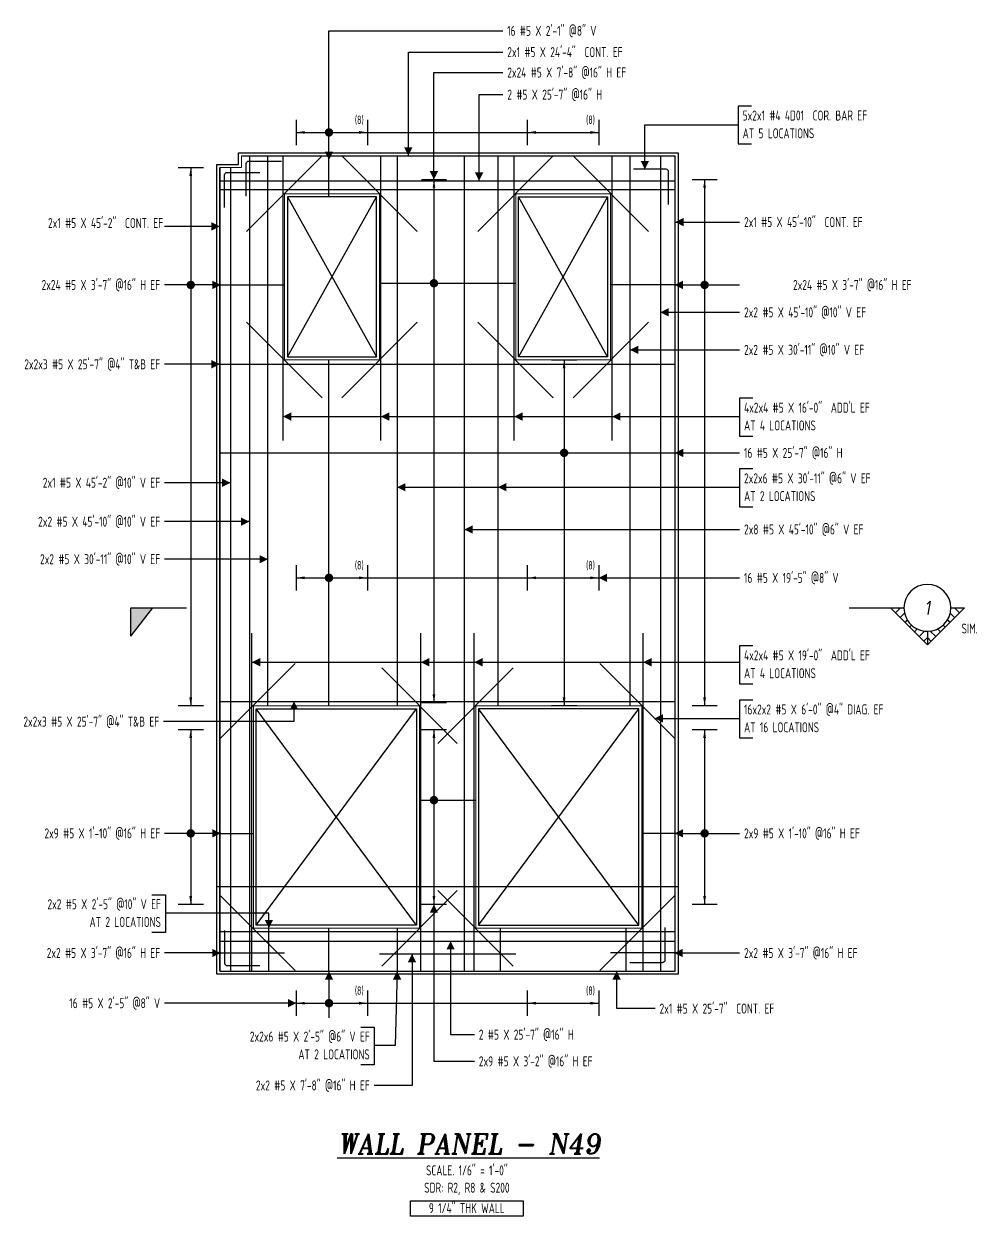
# Model space of a CAD drawing. Header units: inches. Extents: x -3675 to 33171, y -2273 to 1837.
# Drawn here: x 17907 to 18551, y -631 to 173 of the extents above; entities that cross this region are included whole.
import ezdxf
from ezdxf.enums import TextEntityAlignment as Align

# ---------------------------------------------------------------- set-up
doc = ezdxf.new("R2010")
doc.units = ezdxf.units.IN
doc.header["$MEASUREMENT"] = 0
doc.layers.get('0').update_dxf_attribs({"linetype": 'CONTINUOUS'})
for name, color, linetype in [('0-25', 7, 'CONTINUOUS'), ('0-25TEXT', 7, 'CONTINUOUS'), ('0-35', 3, 'CONTINUOUS'), ('0-35TEXT', 3, 'CONTINUOUS'), ('0-50', 10, 'CONTINUOUS'), ('3', 3, 'CONTINUOUS'), ('BAR-LBL', 2, 'CONTINUOUS'), ('Hatch', 253, 'CONTINUOUS'), ('INTERMEDIATERANGELAY', 7, 'CONTINUOUS'), ('RANGELAY', 7, 'CONTINUOUS'), ('REBARS', 4, 'CONTINUOUS')]:
    doc.layers.add(name, color=color, linetype=linetype)
doc.layers.add('COVER', color=6, linetype='CONTINUOUS', lineweight=0, plot=False)
doc.styles.add('AR', font='ARCHQUIK.shx', dxfattribs={"width": 0.8})
doc.styles.add('ROMANT', font='romant')

# ---------------------------------------------------------------- blocks, each defined once
blk = doc.blocks.new('leadrblk')
blk.add_lwpolyline([(0, 0, 0, 1, 0), (1, 0, 1, 1, 0)], format="xyseb")
blk = doc.blocks.new('SECTARO')
at = {"linetype": 'Continuous'}
blk.add_line((33.32, 16.99), (20.13, 0), dxfattribs=at)
for p, q in [((33.32, 16.99), (33.32, 0)), ((33.32, 0), (0, 0))]:
    blk.add_line(p, q)
for points in [[(33.32, 0), (33.32, 16.99), (33.32, 0), (20.13, 0)], [(33.32, 16.99), (20.13, 0), (33.32, 0), (33.32, 16.99)]]:
    blk.add_solid(points, dxfattribs=at)
blk = doc.blocks.new('*X3')
at = {"color": 0, "linetype": 'Continuous'}
for p, q in [((-1.108, 0.278), (-1.075, 0.312)), ((-1.081, 0.217), (-1.031, 0.267)), ((-1.013, 0.197), (-0.986, 0.223)), ((-0.96, 0.161), (-0.942, 0.179)), ((-0.92, 0.112), (-0.898, 0.135)), ((-0.895, 0.05), (-0.854, 0.091)), ((-0.856, 0), (-0.81, 0.046)), ((-0.768, 0), (-0.765, 0.002))]:
    blk.add_line(p, q, dxfattribs=at)
blk = doc.blocks.new('*X2')
at = {"color": 0, "linetype": 'Continuous'}
for p, q in [((-1.108, 0.278), (-1.075, 0.312)), ((-0.96, 0.161), (-0.942, 0.179)), ((-0.856, 0), (-0.81, 0.046))]:
    blk.add_line(p, q, dxfattribs=at)
blk = doc.blocks.new('SECTNU')
at = {"linetype": 'Continuous'}
blk.add_line((-24.74, 0), (-32.81, 0), dxfattribs=at)
blk.add_line((0, 0), (-24.74, 0))
at = {"layer": '3'}
for p, q in [((-68.89, 0), (-46.81, 22.07)), ((-60.81, 0), (-68.89, 0))]:
    blk.add_line(p, q, dxfattribs=at)
at = {"layer": '3', "linetype": 'Continuous'}
blk.add_line((-46.81, 14), (-46.81, 22.07), dxfattribs=at)
at = {"layer": '3'}
for points in [[(-46.81, 22.07), (-24.74, 0), (-32.81, 0, 1)], [(-32.81, 0, 0.414214), (-46.81, 14)]]:
    blk.add_lwpolyline(points, format="xyb", dxfattribs=at)
for start, end in [(90, 180), (180, 0)]:
    blk.add_arc((-46.81, 0), 14, start, end, dxfattribs=at)
at = {"linetype": 'Continuous', "xscale": -64, "yscale": 64, "zscale": 64, "rotation": 359.9999999999999}
blk.add_blockref('*X3', (-117.73, 0), dxfattribs=at)
at = {"linetype": 'Continuous', "xscale": 64, "yscale": 64, "zscale": 64}
for name in ['*X3', '*X2']:
    blk.add_blockref(name, (24.1, 0), dxfattribs=at)
at = {"linetype": 'Continuous', "style": 'ROMANT', "oblique": 9, "width": 0.9}
blk.add_attdef('NO', text='', height=8, dxfattribs=at).set_placement((-46.81, 0), align=Align.MIDDLE)
blk = doc.blocks.new('*U2169', base_point=(18303.88, -107.91))
at = {"layer": 'REBARS', "color": 0}
blk.add_lwpolyline([(18304.19, -107.91), (18304.19, 84.09)], dxfattribs=at)
blk = doc.blocks.new('*U2170', base_point=(18238.5, -107.91))
at = {"layer": 'REBARS', "color": 0}
blk.add_lwpolyline([(18238.18, -107.91), (18238.18, 84.09)], dxfattribs=at)
blk = doc.blocks.new('*U2171', base_point=(18147.88, -107.91))
at = {"layer": 'REBARS', "color": 0}
blk.add_lwpolyline([(18148.2, -107.91), (18148.2, 84.09)], dxfattribs=at)
blk = doc.blocks.new('*U2172', base_point=(18082.5, -107.91))
at = {"layer": 'REBARS', "color": 0}
blk.add_lwpolyline([(18082.19, -107.91), (18082.19, 84.09)], dxfattribs=at)
blk = doc.blocks.new('*U2373', base_point=(18186.39, -411.79))
at = {"layer": 'REBARS', "color": 0}
blk.add_lwpolyline([(18186.61, -411.57), (18237.52, -462.48)], dxfattribs=at)
blk = doc.blocks.new('*U2374', base_point=(18186.39, -312.02))
at = {"layer": 'REBARS', "color": 0}
blk.add_lwpolyline([(18186.61, -312.24), (18237.52, -261.33)], dxfattribs=at)
blk = doc.blocks.new('*U2375', base_point=(18039.34, -414.74))
at = {"layer": 'REBARS', "color": 0}
blk.add_lwpolyline([(18039.56, -414.52), (18090.48, -465.43)], dxfattribs=at)
blk = doc.blocks.new('*U2376', base_point=(18199.99, -411.79))
at = {"layer": 'REBARS', "color": 0}
blk.add_lwpolyline([(18199.77, -411.57), (18148.86, -462.48)], dxfattribs=at)
blk = doc.blocks.new('*U2377', base_point=(18039.34, -309.07))
at = {"layer": 'REBARS', "color": 0}
blk.add_lwpolyline([(18039.56, -309.29), (18090.48, -258.38)], dxfattribs=at)
blk = doc.blocks.new('*U2378', base_point=(18199.99, -312.02))
at = {"layer": 'REBARS', "color": 0}
blk.add_lwpolyline([(18199.77, -312.24), (18148.86, -261.33)], dxfattribs=at)
blk = doc.blocks.new('*U2379', base_point=(18213.38, -28.5))
at = {"layer": 'REBARS', "color": 0}
blk.add_lwpolyline([(18213.61, -28.28), (18264.52, -79.19)], dxfattribs=at)
blk = doc.blocks.new('*U2380', base_point=(18328.99, -28.5))
at = {"layer": 'REBARS', "color": 0}
blk.add_lwpolyline([(18328.77, -28.28), (18277.86, -79.19)], dxfattribs=at)
blk = doc.blocks.new('*U2381', base_point=(18213.38, 33.23))
at = {"layer": 'REBARS', "color": 0}
blk.add_lwpolyline([(18213.61, 33.01), (18264.52, 83.92)], dxfattribs=at)
blk = doc.blocks.new('*U2382', base_point=(18328.99, 33.23))
at = {"layer": 'REBARS', "color": 0}
blk.add_lwpolyline([(18328.77, 33.01), (18277.86, 83.92)], dxfattribs=at)
blk = doc.blocks.new('*U2383', base_point=(18057.39, -28.5))
at = {"layer": 'REBARS', "color": 0}
blk.add_lwpolyline([(18057.61, -28.28), (18108.52, -79.19)], dxfattribs=at)
blk = doc.blocks.new('*U2384', base_point=(18173, -28.5))
at = {"layer": 'REBARS', "color": 0}
blk.add_lwpolyline([(18172.77, -28.28), (18121.86, -79.19)], dxfattribs=at)
blk = doc.blocks.new('*U2385', base_point=(18057.39, 33.23))
at = {"layer": 'REBARS', "color": 0}
blk.add_lwpolyline([(18057.61, 33.01), (18108.52, 83.92)], dxfattribs=at)
blk = doc.blocks.new('*U2386', base_point=(18173, 33.23))
at = {"layer": 'REBARS', "color": 0}
blk.add_lwpolyline([(18172.77, 33.01), (18121.86, 83.92)], dxfattribs=at)
blk = doc.blocks.new('*U2440', base_point=(18042.57, -462.41))
at = {"layer": 'REBARS', "color": 0}
blk.add_lwpolyline([(18042.82, -438.41), (18042.82, -460.41, 0.414214), (18044.57, -462.16), (18066.57, -462.16)], format="xyb", dxfattribs=at)
blk = doc.blocks.new('*U2441', base_point=(18340.09, -460.41))
at = {"layer": 'REBARS', "color": 0}
blk.add_lwpolyline([(18339.84, -436.41), (18339.84, -458.41, -0.414214), (18338.09, -460.16), (18316.09, -460.16)], format="xyb", dxfattribs=at)
blk = doc.blocks.new('*U2503', base_point=(18347.13, -465.91))
at = {"layer": 'REBARS', "color": 0}
blk.add_lwpolyline([(18346.81, -465.91), (18346.82, 84.09)], dxfattribs=at)
blk = doc.blocks.new('*U2536', base_point=(18039.88, -465.91))
at = {"layer": 'REBARS', "color": 0}
blk.add_lwpolyline([(18039.56, -465.91), (18039.57, 76.09)], dxfattribs=at)
blk = doc.blocks.new('*U2078', base_point=(18113.53, 56.14))
at = {"layer": 'REBARS', "color": 0}
blk.add_lwpolyline([(18113.22, 56.14), (18113.22, 81.14)], dxfattribs=at)
blk = doc.blocks.new('*U2442', base_point=(18042.57, 73.09))
at = {"layer": 'REBARS', "color": 0}
blk.add_lwpolyline([(18042.82, 49.09), (18042.82, 71.09, -0.414214), (18044.57, 72.84), (18066.57, 72.84)], format="xyb", dxfattribs=at)
blk = doc.blocks.new('*U2655', base_point=(18039.57, -116.64))
at = {"layer": 'REBARS', "color": 0}
blk.add_lwpolyline([(18039.57, -116.33), (18346.57, -116.33)], dxfattribs=at)
blk = doc.blocks.new('rendmark')
at = {"color": 4}
blk.add_line((0, -3), (0, 3), dxfattribs=at)
blk = doc.blocks.new('rarrow')
at = {"color": 7}
blk.add_solid([(2, -0.33), (2, 0.33), (0, 0)], dxfattribs=at)
blk = doc.blocks.new('*U3030', base_point=(18271.84, -53.62))
at = {"layer": 'RANGELAY'}
blk.add_line((18271.84, -53.62), (18271.84, -286.91), dxfattribs=at)
at = {"layer": 'RANGELAY', "xscale": 2.834645669291339, "yscale": 2.834645669291339}
for name, p, rotation in [('rendmark', (18271.84, -53.62), 269.9999999999999), ('rarrow', (18271.84, -53.62), 269.9999999999999), ('rarrow', (18271.84, -286.91), 89.999996929531), ('rendmark', (18271.84, -286.91), 89.999996929531)]:
    blk.add_blockref(name, p, dxfattribs=dict(at, rotation=rotation))
blk = doc.blocks.new('VPM6FEF30')
at = {"const_width": 1}
blk.add_lwpolyline([(-0.5, 0, 1), (0.5, 0, 1)], format="xyb", close=True, dxfattribs=at)
blk = doc.blocks.new('*U2671', base_point=(18054.82, 83.78))
at = {"layer": 'REBARS', "color": 0}
blk.add_lwpolyline([(18054.82, 84.09), (18346.82, 84.09)], dxfattribs=at)
blk = doc.blocks.new('*U2537', base_point=(18039.25, 76.09))
at = {"layer": 'REBARS', "color": 0}
blk.add_lwpolyline([(18039.57, 76.09), (18039.57, -465.91)], dxfattribs=at)
blk = doc.blocks.new('*U2443', base_point=(18057.19, 80.74))
at = {"layer": 'REBARS', "color": 0}
blk.add_lwpolyline([(18057.44, 56.74), (18057.44, 78.74, -0.414214), (18059.19, 80.49), (18081.19, 80.49)], format="xyb", dxfattribs=at)
blk = doc.blocks.new('*U2535', base_point=(18046.45, 76.09))
at = {"layer": 'REBARS', "color": 0}
blk.add_lwpolyline([(18046.76, 76.09), (18046.76, -465.91)], dxfattribs=at)
blk = doc.blocks.new('*U2444', base_point=(18342.61, 75.16))
at = {"layer": 'REBARS', "color": 0}
blk.add_lwpolyline([(18342.36, 51.16), (18342.36, 73.16, 0.414214), (18340.61, 74.91), (18318.61, 74.91)], format="xyb", dxfattribs=at)
blk = doc.blocks.new('*U2058', base_point=(18113.53, -465.91))
at = {"layer": 'REBARS', "color": 0}
blk.add_lwpolyline([(18113.22, -465.91), (18113.22, -436.91)], dxfattribs=at)
blk = doc.blocks.new('*U2654', base_point=(18039.82, 66.87))
at = {"layer": 'REBARS', "color": 0}
blk.add_lwpolyline([(18039.82, 67.18), (18346.82, 67.18)], dxfattribs=at)
blk = doc.blocks.new('*U3029', base_point=(18366.63, -302.91))
at = {"layer": 'RANGELAY'}
blk.add_line((18366.63, -302.91), (18366.63, -420.91), dxfattribs=at)
at = {"layer": 'RANGELAY', "xscale": 2.834645669291339, "yscale": 2.834645669291339}
for name, p, rotation in [('rendmark', (18366.63, -302.91), 269.9999999999999), ('rarrow', (18366.63, -302.91), 269.9999999999999), ('rarrow', (18366.63, -420.91), 89.999996929531), ('rendmark', (18366.63, -420.91), 89.999996929531)]:
    blk.add_blockref(name, p, dxfattribs=dict(at, rotation=rotation))
blk = doc.blocks.new('VPM6FF410')
at = {"const_width": 1}
blk.add_lwpolyline([(-0.5, 0, 1), (0.5, 0, 1)], format="xyb", close=True, dxfattribs=at)
blk = doc.blocks.new('*U2788', base_point=(18346.39, -373.27))
at = {"layer": 'REBARS', "color": 0}
blk.add_lwpolyline([(18346.39, -372.96), (18324.39, -372.96)], dxfattribs=at)
blk = doc.blocks.new('*U3028', base_point=(18366.63, 68.09))
at = {"layer": 'RANGELAY'}
blk.add_line((18366.63, 68.09), (18366.63, -286.91), dxfattribs=at)
at = {"layer": 'RANGELAY', "xscale": 2.834645669291339, "yscale": 2.834645669291339}
for name, p, rotation in [('rendmark', (18366.63, 68.09), 269.9999999999999), ('rarrow', (18366.63, 68.09), 269.9999999999999), ('rarrow', (18366.63, -286.91), 89.999996929531), ('rendmark', (18366.63, -286.91), 89.999996929531)]:
    blk.add_blockref(name, p, dxfattribs=dict(at, rotation=rotation))
blk = doc.blocks.new('VPM6FF510')
at = {"const_width": 1}
blk.add_lwpolyline([(-0.5, 0, 1), (0.5, 0, 1)], format="xyb", close=True, dxfattribs=at)
blk = doc.blocks.new('*U2760', base_point=(18346.39, -3.38))
at = {"layer": 'REBARS', "color": 0}
blk.add_lwpolyline([(18346.39, -3.07), (18303.39, -3.07)], dxfattribs=at)
blk = doc.blocks.new('*U3027', base_point=(18019.95, -302.91))
at = {"layer": 'RANGELAY'}
blk.add_line((18019.95, -302.91), (18019.95, -420.91), dxfattribs=at)
at = {"layer": 'RANGELAY', "xscale": 2.834645669291339, "yscale": 2.834645669291339}
for name, p, rotation in [('rendmark', (18019.95, -302.91), 269.9999999999999), ('rarrow', (18019.95, -302.91), 269.9999999999999), ('rarrow', (18019.95, -420.91), 89.999996929531), ('rendmark', (18019.95, -420.91), 89.999996929531)]:
    blk.add_blockref(name, p, dxfattribs=dict(at, rotation=rotation))
blk = doc.blocks.new('VPM6FF610')
at = {"const_width": 1}
blk.add_lwpolyline([(-0.5, 0, 1), (0.5, 0, 1)], format="xyb", close=True, dxfattribs=at)
blk = doc.blocks.new('*U2787', base_point=(18040.19, -373.27))
at = {"layer": 'REBARS', "color": 0}
blk.add_lwpolyline([(18040.19, -372.96), (18062.19, -372.96)], dxfattribs=at)
blk = doc.blocks.new('*U3026', base_point=(18019.95, 76.09))
at = {"layer": 'RANGELAY'}
blk.add_line((18019.95, 76.09), (18019.95, -286.91), dxfattribs=at)
at = {"layer": 'RANGELAY', "xscale": 2.834645669291339, "yscale": 2.834645669291339}
for name, p, rotation in [('rendmark', (18019.95, 76.09), 269.9999999999999), ('rarrow', (18019.95, 76.09), 269.9999999999999), ('rarrow', (18019.95, -286.91), 89.999996929531), ('rendmark', (18019.95, -286.91), 89.999996929531)]:
    blk.add_blockref(name, p, dxfattribs=dict(at, rotation=rotation))
blk = doc.blocks.new('VPM6FF710')
at = {"const_width": 1}
blk.add_lwpolyline([(-0.5, 0, 1), (0.5, 0, 1)], format="xyb", close=True, dxfattribs=at)
blk = doc.blocks.new('*U2759', base_point=(18040.19, -3.38))
at = {"layer": 'REBARS', "color": 0}
blk.add_lwpolyline([(18040.19, -3.07), (18083.19, -3.07)], dxfattribs=at)
blk = doc.blocks.new('*U2132', base_point=(18072.28, -286.91))
at = {"layer": 'REBARS', "color": 0}
blk.add_lwpolyline([(18071.97, -286.91), (18071.97, 84.09)], dxfattribs=at)
blk = doc.blocks.new('*U2502', base_point=(18059.25, 84.09))
at = {"layer": 'REBARS', "color": 0}
blk.add_lwpolyline([(18059.57, 84.09), (18059.57, -465.91)], dxfattribs=at)
blk = doc.blocks.new('*U3025', base_point=(18184.03, 68.09))
at = {"layer": 'RANGELAY'}
blk.add_line((18184.03, 68.09), (18184.03, -284.91), dxfattribs=at)
at = {"layer": 'RANGELAY', "xscale": 2.834645669291339, "yscale": 2.834645669291339}
for name, p, rotation in [('rendmark', (18184.03, 68.09), 269.9999999999999), ('rarrow', (18184.03, 68.09), 269.9999999999999), ('rarrow', (18184.03, -284.91), 89.999996929531), ('rendmark', (18184.03, -284.91), 89.999996929531)]:
    blk.add_blockref(name, p, dxfattribs=dict(at, rotation=rotation))
blk = doc.blocks.new('VPM6FF950')
at = {"const_width": 1}
blk.add_lwpolyline([(-0.5, 0, 1), (0.5, 0, 1)], format="xyb", close=True, dxfattribs=at)
blk = doc.blocks.new('*U2809', base_point=(18147.18, -2.25))
at = {"layer": 'REBARS', "color": 0}
blk.add_lwpolyline([(18147.18, -1.94), (18239.18, -1.94)], dxfattribs=at)
blk = doc.blocks.new('*U3024', base_point=(18184.03, -302.91))
at = {"layer": 'RANGELAY'}
blk.add_line((18184.03, -302.91), (18184.03, -420.91), dxfattribs=at)
at = {"layer": 'RANGELAY', "xscale": 2.834645669291339, "yscale": 2.834645669291339}
for name, p, rotation in [('rendmark', (18184.03, -302.91), 269.9999999999999), ('rarrow', (18184.03, -302.91), 269.9999999999999), ('rarrow', (18184.03, -420.91), 89.999996929531), ('rendmark', (18184.03, -420.91), 89.999996929531)]:
    blk.add_blockref(name, p, dxfattribs=dict(at, rotation=rotation))
blk = doc.blocks.new('VPM6FFA50')
at = {"const_width": 1}
blk.add_lwpolyline([(-0.5, 0, 1), (0.5, 0, 1)], format="xyb", close=True, dxfattribs=at)
blk = doc.blocks.new('*U2830', base_point=(18174.19, -350.86))
at = {"layer": 'REBARS', "color": 0}
blk.add_lwpolyline([(18174.19, -350.55), (18212.19, -350.55)], dxfattribs=at)
blk = doc.blocks.new('*U2653', base_point=(18039.82, -465.59))
at = {"layer": 'REBARS', "color": 0}
blk.add_lwpolyline([(18039.82, -465.91), (18346.82, -465.91)], dxfattribs=at)
blk = doc.blocks.new('*U2501', base_point=(18204.18, 84.09))
at = {"layer": 'REBARS', "color": 0}
blk.add_lwpolyline([(18204.49, 84.09), (18204.49, -465.91)], dxfattribs=at)
blk = doc.blocks.new('*U2129', base_point=(18226.88, 84.09))
at = {"layer": 'REBARS', "color": 0}
blk.add_lwpolyline([(18227.19, 84.09), (18227.19, -286.91)], dxfattribs=at)
blk = doc.blocks.new('*U2130', base_point=(18158.88, 84.09))
at = {"layer": 'REBARS', "color": 0}
blk.add_lwpolyline([(18159.2, 84.09), (18159.2, -286.91)], dxfattribs=at)
blk = doc.blocks.new('*U2387', base_point=(18347.04, -414.74))
at = {"layer": 'REBARS', "color": 0}
blk.add_lwpolyline([(18346.82, -414.52), (18295.9, -465.44)], dxfattribs=at)
blk = doc.blocks.new('*U2388', base_point=(18347.04, -309.07))
at = {"layer": 'REBARS', "color": 0}
blk.add_lwpolyline([(18346.82, -309.29), (18295.9, -258.38)], dxfattribs=at)
blk = doc.blocks.new('*U2718', base_point=(18324.88, -465.91))
at = {"layer": 'REBARS', "color": 0}
blk.add_lwpolyline([(18325.19, -465.91), (18325.19, -237.91)], dxfattribs=at)
blk = doc.blocks.new('*U2719', base_point=(18211.5, -465.91))
at = {"layer": 'REBARS', "color": 0}
blk.add_lwpolyline([(18211.19, -465.91), (18211.19, -237.91)], dxfattribs=at)
blk = doc.blocks.new('*U2720', base_point=(18174.88, -465.91))
at = {"layer": 'REBARS', "color": 0}
blk.add_lwpolyline([(18175.19, -465.91), (18175.19, -237.91)], dxfattribs=at)
blk = doc.blocks.new('*U2721', base_point=(18061.5, -465.91))
at = {"layer": 'REBARS', "color": 0}
blk.add_lwpolyline([(18061.19, -465.91), (18061.19, -237.91)], dxfattribs=at)
blk = doc.blocks.new('*U2069', base_point=(18313.37, -465.91))
at = {"layer": 'REBARS', "color": 0}
blk.add_lwpolyline([(18313.68, -465.91), (18313.68, -436.91)], dxfattribs=at)
blk = doc.blocks.new('*U2070', base_point=(18073.01, -465.91))
at = {"layer": 'REBARS', "color": 0}
blk.add_lwpolyline([(18072.7, -465.91), (18072.7, -436.91)], dxfattribs=at)
blk = doc.blocks.new('*U2651', base_point=(18039.57, -56.25))
at = {"layer": 'REBARS', "color": 0}
blk.add_lwpolyline([(18039.57, -56.56), (18346.57, -56.56)], dxfattribs=at)
blk = doc.blocks.new('*U2652', base_point=(18039.57, 60.98))
at = {"layer": 'REBARS', "color": 0}
blk.add_lwpolyline([(18039.57, 61.29), (18346.57, 61.29)], dxfattribs=at)
blk = doc.blocks.new('*U2067', base_point=(18228.32, -436.91))
at = {"layer": 'REBARS', "color": 0}
blk.add_lwpolyline([(18228.63, -436.91), (18228.63, -465.91)], dxfattribs=at)
blk = doc.blocks.new('*U2068', base_point=(18158.88, -436.91))
at = {"layer": 'REBARS', "color": 0}
blk.add_lwpolyline([(18159.2, -436.91), (18159.2, -465.91)], dxfattribs=at)
blk = doc.blocks.new('*U2649', base_point=(18039.57, -438.72))
at = {"layer": 'REBARS', "color": 0}
blk.add_lwpolyline([(18039.57, -439.04), (18346.57, -439.04)], dxfattribs=at)
blk = doc.blocks.new('*U2650', base_point=(18039.57, -284.27))
at = {"layer": 'REBARS', "color": 0}
blk.add_lwpolyline([(18039.57, -283.96), (18346.57, -283.96)], dxfattribs=at)
blk = doc.blocks.new('*U3161', base_point=(18091.19, -487.49))
at = {"layer": 'INTERMEDIATERANGELAY'}
blk.add_line((18139.2, -487.49), (18247.18, -487.49), dxfattribs=at)
at = {"layer": 'RANGELAY'}
for p, q in [((18091.19, -487.49), (18139.2, -487.49)), ((18247.18, -487.49), (18295.19, -487.49))]:
    blk.add_line(p, q, dxfattribs=at)
at = {"layer": 'RANGELAY', "xscale": 2.834645669291339, "yscale": 2.834645669291339}
for name, p in [('rendmark', (18091.19, -487.49)), ('rendmark', (18247.18, -487.49)), ('rarrow', (18091.19, -487.49)), ('rarrow', (18247.18, -487.49))]:
    blk.add_blockref(name, p, dxfattribs=at)
at = {"layer": 'RANGELAY', "xscale": 2.834645669291339, "yscale": 2.834645669291339, "rotation": 179.999996929531}
for name, p in [('rendmark', (18139.2, -487.49)), ('rendmark', (18295.19, -487.49)), ('rarrow', (18139.2, -487.49)), ('rarrow', (18295.19, -487.49))]:
    blk.add_blockref(name, p, dxfattribs=at)
blk = doc.blocks.new('VPM700290')
at = {"const_width": 1}
blk.add_lwpolyline([(-0.5, 0, 1), (0.5, 0, 1)], format="xyb", close=True, dxfattribs=at)
blk = doc.blocks.new('*U3176', base_point=(18091.19, -200.62))
at = {"layer": 'INTERMEDIATERANGELAY'}
blk.add_line((18139.2, -200.62), (18247.18, -200.62), dxfattribs=at)
at = {"layer": 'RANGELAY'}
for p, q in [((18091.19, -200.62), (18139.2, -200.62)), ((18247.18, -200.62), (18295.19, -200.62))]:
    blk.add_line(p, q, dxfattribs=at)
at = {"layer": 'RANGELAY', "xscale": 2.834645669291339, "yscale": 2.834645669291339}
for name, p in [('rendmark', (18091.19, -200.62)), ('rendmark', (18247.18, -200.62)), ('rarrow', (18091.19, -200.62)), ('rarrow', (18247.18, -200.62))]:
    blk.add_blockref(name, p, dxfattribs=at)
at = {"layer": 'RANGELAY', "xscale": 2.834645669291339, "yscale": 2.834645669291339, "rotation": 179.999996929531}
for name, p in [('rendmark', (18139.2, -200.62)), ('rendmark', (18295.19, -200.62)), ('rarrow', (18139.2, -200.62)), ('rarrow', (18295.19, -200.62))]:
    blk.add_blockref(name, p, dxfattribs=at)
blk = doc.blocks.new('VPM700320')
at = {"const_width": 1}
blk.add_lwpolyline([(-0.5, 0, 1), (0.5, 0, 1)], format="xyb", close=True, dxfattribs=at)
blk = doc.blocks.new('*U3171', base_point=(18091.19, 99.79))
at = {"layer": 'INTERMEDIATERANGELAY'}
blk.add_line((18139.2, 99.79), (18247.18, 99.79), dxfattribs=at)
at = {"layer": 'RANGELAY'}
for p, q in [((18091.19, 99.79), (18139.2, 99.79)), ((18247.18, 99.79), (18295.19, 99.79))]:
    blk.add_line(p, q, dxfattribs=at)
at = {"layer": 'RANGELAY', "xscale": 2.834645669291339, "yscale": 2.834645669291339}
for name, p in [('rendmark', (18091.19, 99.79)), ('rendmark', (18247.18, 99.79)), ('rarrow', (18091.19, 99.79)), ('rarrow', (18247.18, 99.79))]:
    blk.add_blockref(name, p, dxfattribs=at)
at = {"layer": 'RANGELAY', "xscale": 2.834645669291339, "yscale": 2.834645669291339, "rotation": 179.999996929531}
for name, p in [('rendmark', (18139.2, 99.79)), ('rendmark', (18295.19, 99.79)), ('rarrow', (18139.2, 99.79)), ('rarrow', (18295.19, 99.79))]:
    blk.add_blockref(name, p, dxfattribs=at)
blk = doc.blocks.new('VPM7003D0')
at = {"const_width": 1}
blk.add_lwpolyline([(-0.5, 0, 1), (0.5, 0, 1)], format="xyb", close=True, dxfattribs=at)
blk = doc.blocks.new('*U2131', base_point=(18316.04, -286.91))
at = {"layer": 'REBARS', "color": 0}
blk.add_lwpolyline([(18316.35, -286.91), (18316.35, 84.09)], dxfattribs=at)
blk = doc.blocks.new('*U2500', base_point=(18337.13, 84.09))
at = {"layer": 'REBARS', "color": 0}
blk.add_lwpolyline([(18336.82, 84.09), (18336.82, -465.91)], dxfattribs=at)
blk = doc.blocks.new('*U2084', base_point=(18113.53, -286.91))
at = {"layer": 'REBARS', "color": 0}
blk.add_lwpolyline([(18113.22, -286.91), (18113.22, -53.91)], dxfattribs=at)
blk = doc.blocks.new('*U2758', base_point=(18346.19, -453.94))
at = {"layer": 'REBARS', "color": 0}
blk.add_lwpolyline([(18346.19, -453.62), (18303.19, -453.62)], dxfattribs=at)
blk = doc.blocks.new('*U2648', base_point=(18039.82, -445.96))
at = {"layer": 'REBARS', "color": 0}
blk.add_lwpolyline([(18039.82, -445.65), (18346.82, -445.65)], dxfattribs=at)
blk = doc.blocks.new('*U2757', base_point=(18040.19, -453.94))
at = {"layer": 'REBARS', "color": 0}
blk.add_lwpolyline([(18040.19, -453.62), (18083.19, -453.62)], dxfattribs=at)
blk = doc.blocks.new('*U2808', base_point=(18147.18, -454.6))
at = {"layer": 'REBARS', "color": 0}
blk.add_lwpolyline([(18147.18, -454.28), (18239.18, -454.28)], dxfattribs=at)

msp = doc.modelspace()

# ---------------------------------------------------------------- linework, layer by layer
at = {"layer": '0-25'}
for p, q in [((18085.19008, 56.34423), (18145.19705, -51.61559)), ((18085.19008, -51.61559), (18145.19705, 56.34423)), ((18301.19008, 56.34423), (18241.18311, -51.61559)), ((18301.19008, -51.61559), (18241.18311, 56.34423)), ((18064.19008, -434.90577), (18172.19008, -288.90531)), ((18172.19008, -434.90577), (18064.19008, -288.90531)), ((18322.19008, -434.90577), (18214.19008, -288.90531)), ((18214.19008, -434.90577), (18322.19008, -288.90531))]:
    msp.add_line(p, q, dxfattribs=at)
at = {"layer": '0-25TEXT'}
for points in [[(18113.22217, 78.12089), (18113.22217, 168.29626), (18230.4348, 168.29626)], [(18166.77399, 84.09423), (18166.77399, 153.95979), (18230.52609, 153.95979)], [(18184.03328, 68.09423), (18184.03328, 140.20651), (18230.52609, 140.20651)], [(18214.45072, 67.18397), (18214.45072, 125.2818), (18230.52609, 125.2818)], [(18398.29036, 117.57642), (18389.2913, 117.57642), (18389.2913, 92.0791), (18398.29036, 92.0791)], [(18326.25212, 74.90782), (18326.25212, 104.82776), (18389.2913, 104.82776)], [(18039.56505, 36.42057), (18002.30956, 36.42057)], [(18346.81508, 39.32428), (18390.23622, 39.32428)], [(18040.19008, -3.06651), (18002.30956, -3.06651)], [(18346.39148, -3.06651), (18390.23489, -3.06651)], [(18336.81507, -21.5443), (18390.23622, -21.5443)], [(18316.35416, -46.84855), (18390.23622, -46.84854)], [(18039.56505, -56.56331), (18002.30956, -56.56331)], [(18399.23528, -79.48258), (18390.23622, -79.48258), (18390.23622, -104.9799), (18399.23528, -104.9799)], [(18082.19002, -91.85628), (18390.23622, -91.85628)], [(18346.54016, -116.32599), (18390.23622, -116.32599)], [(18399.23528, -127.11666), (18390.23622, -127.11666), (18390.23622, -152.61398), (18399.23528, -152.61398)], [(18046.76182, -136.46199), (18002.30956, -136.46199)], [(18159.19705, -139.49035), (18390.23622, -139.49036)], [(18059.56508, -162.72557), (18002.30956, -162.72557)], [(18204.49334, -167.98932), (18390.23622, -167.98932)], [(18071.97223, -188.02982), (18002.30956, -188.02982)], [(18295.19008, -200.61748), (18390.23622, -200.61748)], [(18399.23528, -246.55621), (18390.23622, -246.55621), (18390.23622, -272.05353), (18399.23528, -272.05353)], [(18061.19009, -257.56374), (18390.23622, -257.56374)], [(18089.603, -283.95759), (18089.603, -297.59362), (18001.67993, -297.59362)], [(18399.23528, -283.01701), (18390.23622, -283.01701), (18390.23622, -308.51433), (18399.23528, -308.51433)], [(18332.91811, -295.39071), (18390.23622, -295.39071)], [(18040.19008, -372.95866), (18002.30956, -372.95866)], [(18346.39148, -372.95866), (18390.23488, -372.95866)], [(17993.8113, -414.34687), (18002.81035, -414.34687), (18002.81035, -439.84419), (17993.8113, -439.84419)], [(18184.03328, -420.90572), (18184.03328, -526.6908), (18211.33138, -526.6908)], [(18072.69771, -436.90573), (18072.69771, -426.72053), (18002.81035, -426.72057)], [(18195.25601, -445.64902), (18195.25601, -508.6899), (18211.33138, -508.6899)], [(18040.19008, -453.62325), (18002.30956, -453.62325)], [(18169.25806, -454.28386), (18169.25806, -542.96016), (18143.68662, -542.96016)], [(18346.19008, -453.62325), (18390.23488, -453.62325)], [(18113.22215, -465.90572), (18113.22215, -497.33635)], [(18159.19705, -465.90585), (18157.96611, -516.00248), (18143.68662, -516.00248)], [(18307.23187, -465.90577), (18307.23187, -490.88432), (18333.23276, -490.88432)], [(18091.19008, -487.49377), (18002.30956, -487.49377)], [(18134.68757, -503.62878), (18143.68662, -503.62878), (18143.68662, -529.12611), (18134.68757, -529.12611)]]:
    msp.add_lwpolyline(points, dxfattribs=at)
at = {"layer": '0-35'}
for points in [[(18052.19008, 86.09423), (18348.81508, 86.09423), (18348.81508, -467.90577), (18037.56508, -467.90577), (18037.56508, 78.09423), (18052.19008, 78.09423)], [(18085.19008, -51.61559), (18145.19705, -51.61559), (18145.19705, 56.34423), (18085.19008, 56.34423)], [(18301.19008, -51.61559), (18241.18311, -51.61559), (18241.18311, 56.34423), (18301.19008, 56.34423)], [(18064.19008, -288.90531), (18172.19008, -288.90531), (18172.19008, -434.90577), (18064.19008, -434.90577)], [(18322.19008, -288.90531), (18214.19008, -288.90531), (18214.19008, -434.90577), (18322.19008, -434.90577)]]:
    msp.add_lwpolyline(points, close=True, dxfattribs=at)
at = {"layer": '0-50'}
msp.add_lwpolyline([(18168.3084, -620.76458), (18244.19524, -620.76458), (18244.19524, -631.12094), (18168.3084, -631.12094)], close=True, dxfattribs=at)
at = {"layer": 'COVER'}
for points in [[(18054.19008, 84.09423), (18346.81508, 84.09423), (18346.81508, -465.90577), (18039.56508, -465.90577), (18039.56508, 76.09423), (18054.19008, 76.09423)], [(18083.19008, -53.61559), (18147.19705, -53.61559), (18147.19705, 58.34423), (18083.19008, 58.34423)], [(18303.19008, -53.61559), (18239.18311, -53.61559), (18239.18311, 58.34423), (18303.19008, 58.34423)], [(18062.19008, -286.90531), (18174.19008, -286.90531), (18174.19008, -436.90577), (18062.19008, -436.90577)], [(18324.19008, -286.90531), (18212.19008, -286.90531), (18212.19008, -436.90577), (18324.19008, -436.90577)]]:
    msp.add_lwpolyline(points, close=True, dxfattribs=at)
at = {"layer": 'Hatch'}
msp.add_line((18348.81508, -408.90577), (18037.56508, -408.90577), dxfattribs=at)

# ---------------------------------------------------------------- block references
ref = msp.add_blockref('SECTNU', (18464.09693, -220.87021), dxfattribs=dict(xscale=1.129181470141702, yscale=1.129181470141702, zscale=1.129181470141702, rotation=180))
ref.add_attrib('NO', '1', dxfattribs={"linetype": 'Continuous', "height": 9.03345, "style": 'ROMANT', "oblique": 9, "width": 0.9}).set_placement((18516.95696, -220.87022), align=Align.MIDDLE)
at = {"xscale": 1.129181470141702, "yscale": 1.129181470141702, "zscale": 1.129181470141702, "rotation": 180}
msp.add_blockref('SECTARO', (18017.1666, -220.8702), dxfattribs=at)
at = {"layer": '0-25TEXT'}
for name, p, xscale, yscale in [('VPM7003D0', (18113.22217, 99.79038), 2.834645669291338, 2.834645669291338), ('leadrblk', (18346.81508, 39.32428), 5.623937007874017, 2.250708661417324), ('leadrblk', (18039.56505, 36.42057), -5.623937007874017, 2.250708661417324), ('leadrblk', (18040.19008, -3.06651), -5.623937007874017, 2.250708661417324), ('leadrblk', (18346.39148, -3.06651), 5.623937007874017, 2.250708661417324), ('leadrblk', (18336.81507, -21.5443), 5.623937007874017, 2.250708661417324), ('leadrblk', (18316.35416, -46.84855), 5.623937007874017, 2.250708661417324), ('leadrblk', (18039.56505, -56.56331), -5.623937007874017, 2.250708661417324), ('leadrblk', (18082.19002, -91.85628), 5.623937007874017, 2.250708661417324), ('leadrblk', (18148.19711, -91.85626), 5.623937007874017, 2.250708661417324), ('leadrblk', (18238.18305, -91.85633), 5.623937007874017, 2.250708661417324), ('leadrblk', (18304.19014, -91.8562), 5.623937007874017, 2.250708661417324), ('leadrblk', (18346.54016, -116.32599), 5.623937007874017, 2.250708661417324), ('leadrblk', (18046.76182, -136.46199), -5.623937007874017, 2.250708661417324), ('leadrblk', (18159.19705, -139.49035), 5.623937007874017, 2.250708661417324), ('leadrblk', (18227.18932, -139.49035), 5.623937007874017, 2.250708661417324), ('leadrblk', (18059.56508, -162.72557), -5.623937007874017, 2.250708661417324), ('leadrblk', (18204.49334, -167.98932), 5.623937007874017, 2.250708661417324), ('leadrblk', (18071.97223, -188.02982), -5.623937007874017, 2.250708661417324), ('VPM700320', (18113.22217, -200.61748), 2.834645669291338, 2.834645669291338), ('leadrblk', (18295.19008, -200.61748), 5.623937007874017, 2.250708661417324), ('leadrblk', (18061.19009, -257.56374), 5.623937007874017, 2.250708661417324), ('leadrblk', (18175.19007, -257.56371), 5.623937007874017, 2.250708661417324), ('leadrblk', (18211.19009, -257.56379), 5.623937007874017, 2.250708661417324), ('leadrblk', (18325.19007, -257.56366), 5.623937007874017, 2.250708661417324), ('leadrblk', (18332.91811, -295.39071), 5.623937007874017, 2.250708661417324), ('leadrblk', (18040.19008, -372.95866), -5.623937007874017, 2.250708661417324), ('leadrblk', (18346.39148, -372.95866), 5.623937007874017, 2.250708661417324), ('leadrblk', (18040.19008, -453.62325), -5.623937007874017, 2.250708661417324), ('leadrblk', (18346.19008, -453.62325), 5.623937007874017, 2.250708661417324), ('VPM700290', (18113.22217, -487.49377), 2.834645669291338, 2.834645669291338)]:
    msp.add_blockref(name, p, dxfattribs=dict(at, xscale=xscale, yscale=yscale))
for name, p, xscale, yscale, rotation in [('leadrblk', (18113.22217, 81.09382), 5.623937007874017, 2.250708661417324, 90.00000153523449), ('leadrblk', (18166.77399, 84.09423), 5.623937007874017, 2.250708661417324, 90.00000153523449), ('leadrblk', (18326.25212, 74.90782), 5.623937007874017, 2.250708661417324, 90.00000153523449), ('leadrblk', (18184.03328, 68.09423), 5.623937007874017, 2.250708661417324, 90.00000153523449), ('leadrblk', (18214.45072, 67.18397), 5.623937007874017, 2.250708661417324, 90.00000153523449), ('VPM6FF950', (18184.03328, -1.93564), 2.834645669291338, 2.834645669291338, 269.9999999999999), ('VPM6FF710', (18019.95424, -3.06651), 2.834645669291338, 2.834645669291338, 269.9999999999999), ('VPM6FF510', (18366.62732, -3.06651), 2.834645669291338, 2.834645669291338, 90.00000000000007), ('VPM6FEF30', (18271.8375, -116.32598), 2.834645669291338, 2.834645669291338, 269.9999999999999), ('leadrblk', (18089.603, -283.95759), 5.623937007874017, 2.250708661417324, 270.0000046057035), ('VPM6FFA50', (18184.03328, -350.54851), 2.834645669291338, 2.834645669291338, 269.9999999999999), ('VPM6FF610', (18019.95424, -372.95866), 2.834645669291338, 2.834645669291338, 269.9999999999999), ('VPM6FF410', (18366.62732, -372.95866), 2.834645669291338, 2.834645669291338, 90.00000000000007), ('leadrblk', (18184.03328, -420.90572), -5.623937007874017, 2.250708661417324, 89.9999984647655), ('leadrblk', (18072.69771, -436.90573), 5.623937007874017, 2.250708661417324, 90.00000153523449), ('leadrblk', (18195.25601, -445.64902), 5.623937007874017, 2.250708661417324, 270.0000046057035), ('leadrblk', (18169.25806, -454.28386), 5.623937007874017, 2.250708661417324, 270.0000046057035), ('leadrblk', (18113.22215, -465.90572), -5.623937007874017, 2.250708661417324, 89.9999984647655), ('leadrblk', (18159.19705, -465.90585), -5.623937007874017, 2.250708661417324, 89.9999984647655), ('leadrblk', (18307.23187, -465.90577), -5.623937007874017, 2.250708661417324, 89.9999984647655), ('leadrblk', (18091.19008, -487.49377), 5.623937007874017, 2.250708661417324, 180.000003070469)]:
    msp.add_blockref(name, p, dxfattribs=dict(at, xscale=xscale, yscale=yscale, rotation=rotation))
at = {"layer": 'RANGELAY'}
for name, p in [('*U3171', (18091.19008, 99.79038)), ('*U3026', (18019.95424, 76.09423)), ('*U3025', (18184.03328, 68.09423)), ('*U3028', (18366.62732, 68.09423)), ('*U3030', (18271.8375, -53.61559)), ('*U3176', (18091.19008, -200.61748)), ('*U3027', (18019.95424, -302.90531)), ('*U3024', (18184.03328, -302.90531)), ('*U3029', (18366.62732, -302.90531)), ('*U3161', (18091.19008, -487.49377))]:
    msp.add_blockref(name, p, dxfattribs=at)
at = {"layer": 'REBARS', "color": 4}
for name, p in [('*U2671', (18054.81508, 83.78173)), ('*U2443', (18057.19008, 80.74493)), ('*U2385', (18057.39196, 33.23067)), ('*U2502', (18059.25258, 84.09423)), ('*U2132', (18072.28465, -286.90531)), ('*U2172', (18082.50252, -107.90577)), ('*U2078', (18113.53466, 56.14039)), ('*U2386', (18172.99517, 33.23067)), ('*U2171', (18147.88461, -107.90577)), ('*U2130', (18158.88455, 84.09423)), ('*U2501', (18204.18083, 84.09423)), ('*U2381', (18213.38499, 33.23067)), ('*U2129', (18226.87682, 84.09423)), ('*U2170', (18238.49555, -107.90577)), ('*U2382', (18328.9882, 33.23067)), ('*U2169', (18303.87764, -107.90577)), ('*U2131', (18316.04174, -286.90531)), ('*U2500', (18337.12757, 84.09423)), ('*U2503', (18347.1274, -465.90577)), ('*U2536', (18039.8774, -465.90577)), ('*U2537', (18039.25258, 76.09423)), ('*U2442', (18042.56508, 73.09423)), ('*U2535', (18046.44934, 76.09423)), ('*U2444', (18342.60663, 75.15781)), ('*U2654', (18039.81508, 66.87145)), ('*U2652', (18039.56507, 60.97945)), ('*U2759', (18040.19008, -3.37901)), ('*U2809', (18147.18311, -2.24814)), ('*U2760', (18346.39148, -3.37901)), ('*U2383', (18057.39196, -28.50203)), ('*U2384', (18172.99517, -28.50203)), ('*U2379', (18213.38499, -28.50203)), ('*U2380', (18328.9882, -28.50203)), ('*U2084', (18113.53466, -286.90531)), ('*U2651', (18039.56507, -56.25081)), ('*U2655', (18039.56508, -116.63849)), ('*U2721', (18061.50252, -465.90577)), ('*U2720', (18174.87764, -465.90577)), ('*U2719', (18211.50252, -465.90577)), ('*U2718', (18324.87764, -465.90577)), ('*U2377', (18039.34398, -309.06685)), ('*U2378', (18199.9882, -312.01888)), ('*U2374', (18186.39196, -312.01888)), ('*U2388', (18347.03605, -309.06672)), ('*U2650', (18039.56508, -284.27009)), ('*U2830', (18174.19008, -350.86101)), ('*U2787', (18040.19008, -373.27116)), ('*U2788', (18346.39148, -373.27116)), ('*U2375', (18039.34395, -414.7442)), ('*U2376', (18199.9882, -411.7922)), ('*U2373', (18186.39196, -411.7922)), ('*U2387', (18347.03605, -414.74436)), ('*U2649', (18039.56508, -438.72467)), ('*U2440', (18042.56508, -462.40935)), ('*U2070', (18073.0102, -465.90577)), ('*U2058', (18113.53466, -465.90577)), ('*U2068', (18158.88455, -436.90577)), ('*U2067', (18228.32242, -436.90577)), ('*U2069', (18313.36996, -465.90577)), ('*U2441', (18340.08678, -460.40935)), ('*U2648', (18039.81508, -445.96152)), ('*U2757', (18040.19008, -453.93575)), ('*U2808', (18147.18311, -454.59636)), ('*U2758', (18346.19008, -453.93575)), ('*U2653', (18039.81508, -465.59327))]:
    msp.add_blockref(name, p, dxfattribs=at)

# ---------------------------------------------------------------- texts
at = {"color": 7, "linetype": 'Continuous', "style": 'ROMANT', "oblique": 9, "width": 0.95}
msp.add_text('%%UWALL PANEL - N49', height=13.5, dxfattribs=at).set_placement((18207.6237, -589.19268), align=Align.CENTER)
at = {"layer": '0-25TEXT', "style": 'AR', "width": 0.8}
for p in [(18139.19705, 105.45967), (18295.19008, 105.45967), (18139.19705, -194.94819), (18295.19008, -194.94819), (18139.19705, -481.82447), (18295.19008, -481.82447)]:
    msp.add_text(' (8) ', height=5.669291, dxfattribs=at).set_placement(p, align=Align.RIGHT)
at = {"layer": '0-35TEXT', "style": 'AR', "width": 0.8}
for s, height, p in [('AT 5 LOCATIONS', 6.7498312, (18392.29099, 95.8287)), ('AT 4 LOCATIONS', 6.7498312, (18393.23591, -101.2303)), ('AT 2 LOCATIONS', 6.7498312, (18393.23591, -148.86438)), ('SIM.', 6.749831, (18539.96916, -238.17799)), ('AT 4 LOCATIONS', 6.7498312, (18393.23591, -268.30392)), ('AT 16 LOCATIONS', 6.7498312, (18393.23591, -304.76473))]:
    msp.add_text(s, height=height, dxfattribs=at).set_placement(p)
for p in [(17999.81067, -436.09459), (18140.68694, -525.3765)]:
    msp.add_text('AT 2 LOCATIONS', height=6.7498312, dxfattribs=at).set_placement(p, align=Align.RIGHT)
for s, p in [('SCALE. 1/6" = 1\'-0"', (18206.25182, -603.63957)), ('SDR: R2, R8 & S200', (18206.25182, -615.30777)), ('9 1/4" THK WALL', (18206.1749, -629.09578))]:
    msp.add_text(s, height=6.7498312, dxfattribs=at).set_placement(p, align=Align.CENTER)
at = {"layer": 'BAR-LBL', "style": 'AR', "width": 0.8}
for s, p in [('16 #5 X 2\'-1" @8" V', (18233.43448, 164.92161)), ('2x1 #5 X 24\'-4"  CONT. EF', (18233.52577, 150.58515)), ('2x24 #5 X 7\'-8" @16" H EF', (18233.52577, 136.83187)), ('2 #5 X 25\'-7" @16" H', (18233.52577, 121.90716)), ('5x2x1 #4 4D01  COR. BAR EF', (18392.29099, 107.82744)), ('2x1 #5 X 45\'-10"  CONT. EF', (18393.23591, 35.94963)), ('2x2 #5 X 45\'-10" @10" V EF', (18393.23591, -24.91894)), ('2x2 #5 X 30\'-11" @10" V EF', (18393.23591, -50.22319)), ('4x2x4 #5 X 16\'-0"  ADD\'L EF', (18393.23591, -89.23156)), ('16 #5 X 25\'-7" @16" H', (18393.23591, -119.70064)), ('2x2x6 #5 X 30\'-11" @6" V EF', (18393.23591, -136.86564)), ('2x8 #5 X 45\'-10" @6" V EF', (18393.23591, -171.36397)), ('16 #5 X 19\'-5" @8" V', (18393.23591, -203.99213)), ('4x2x4 #5 X 19\'-0"  ADD\'L EF', (18393.23591, -256.30518)), ('16x2x2 #5 X 6\'-0" @4" DIAG. EF', (18393.23591, -292.76599)), ('2x9 #5 X 1\'-10" @16" H EF', (18393.23457, -376.33331)), ('2x2 #5 X 3\'-7" @16" H EF', (18393.23457, -456.9979)), ('2x1 #5 X 25\'-7"  CONT. EF', (18336.23244, -494.4917)), ('2 #5 X 25\'-7" @16" H', (18214.33107, -512.06454)), ('2x9 #5 X 3\'-2" @16" H EF', (18214.33107, -530.06544))]:
    msp.add_text(s, height=6.7492913, dxfattribs=at).set_placement(p)
for s, p in [('2x1 #5 X 45\'-2"  CONT. EF', (18001.30966, 35.29568)), ('2x24 #5 X 3\'-7" @16" H EF', (17999.30987, -6.44115)), ('2x24 #5 X 3\'-7" @16" H EF', (18506.25029, -6.44115)), ('2x2x3 #5 X 25\'-7" @4" T&B EF', (17999.30987, -59.93796)), ('2x1 #5 X 45\'-2" @10" V EF', (17999.30987, -139.83663)), ('2x2 #5 X 45\'-10" @10" V EF', (17999.30987, -166.10022)), ('2x2 #5 X 30\'-11" @10" V EF', (17999.30987, -191.40447)), ('2x2x3 #5 X 25\'-7" @4" T&B EF', (17998.68024, -300.96826)), ('2x9 #5 X 1\'-10" @16" H EF', (17999.30987, -376.33331)), ('2x2 #5 X 2\'-5" @10" V EF', (17999.81067, -424.09585)), ('2x2 #5 X 3\'-7" @16" H EF', (17999.30987, -456.9979)), ('16 #5 X 2\'-5" @8" V', (17999.30987, -490.86841)), ('2x2x6 #5 X 2\'-5" @6" V EF', (18140.68694, -513.37776)), ('2x2 #5 X 7\'-8" @16" H EF', (18140.68694, -546.3348))]:
    msp.add_text(s, height=6.7492913, dxfattribs=at).set_placement(p, align=Align.RIGHT)

doc.saveas('drawing.dxf')
